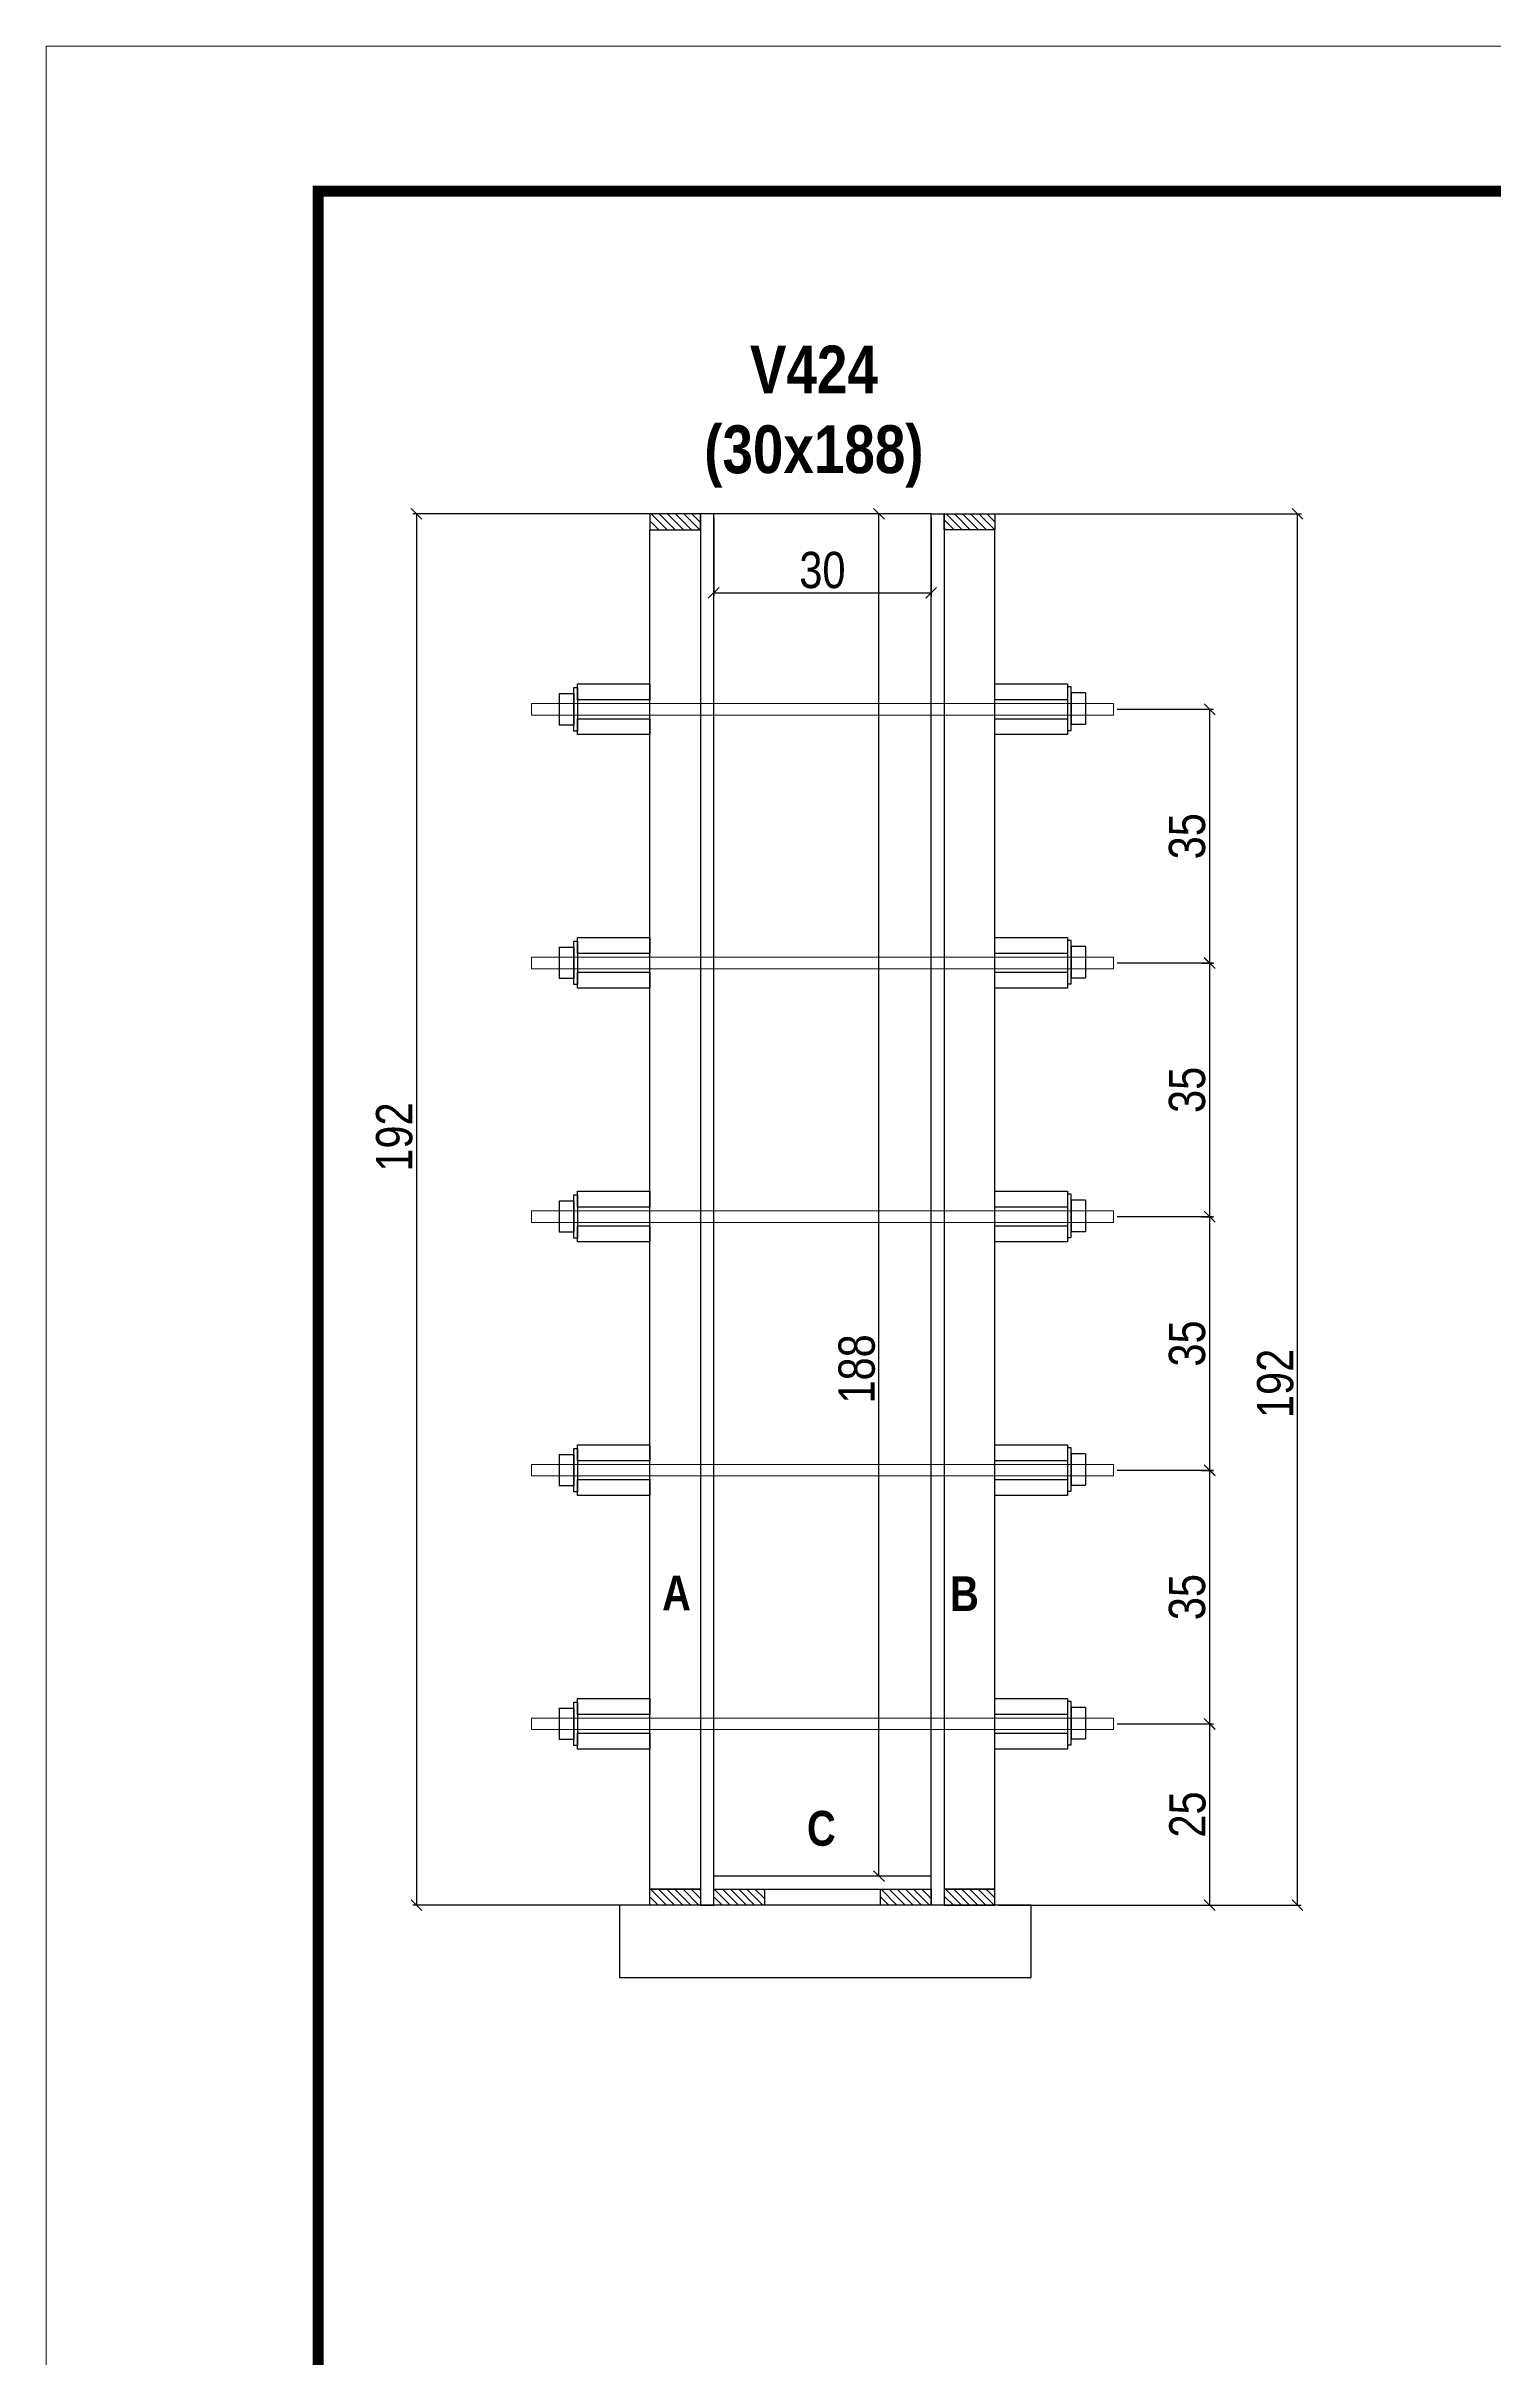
# Model space of a CAD drawing. Extents: x -3394 to 16474, y -5031 to 14397.
# Drawn here: x 4272 to 4672, y 5719 to 6357 of the extents above; entities that cross this region are included whole.
import ezdxf

# ---------------------------------------------------------------- set-up
doc = ezdxf.new("R2010")
doc.units = 0
doc.linetypes.add('DASHED', pattern=[0.75, 0.5, -0.25])
doc.layers.get('0').update_dxf_attribs({"linetype": 'CONTINUOUS'})
doc.layers.get('Defpoints').update_dxf_attribs({"linetype": 'CONTINUOUS'})
for name, color, linetype in [('1HACHURA MADEIRAS', 1, 'CONTINUOUS'), ('barrote', 251, 'CONTINUOUS'), ('COTA', 241, 'CONTINUOUS'), ('detalhes', 4, 'CONTINUOUS'), ('NOMENCLATURA', 7, 'CONTINUOUS'), ('Painéis', 200, 'CONTINUOUS'), ('presilha', 1, 'CONTINUOUS'), ('SARR_2.2x7', 40, 'CONTINUOUS'), ('SARR_3.5x7', 81, 'CONTINUOUS')]:
    doc.layers.add(name, color=color, linetype=linetype)
for name, color, linetype, lineweight in [('CONCRETO', 251, 'CONTINUOUS', 25), ('Folhas', 255, 'CONTINUOUS', 9), ('SARRAFO DE PRESSAO', 251, 'DASHED', 9), ('SCO-___-LAJ', 2, 'CONTINUOUS', 0)]:
    doc.layers.add(name, color=color, linetype=linetype, lineweight=lineweight)
doc.styles.add('COTA TECNICA 2X', font='techl___.ttf', dxfattribs={"height": 10})
doc.styles.add('TECNICA', font='techb___.ttf', dxfattribs={"height": 10})
doc.dimstyles.new('SECAO', dxfattribs={"dimscale": 0.333333, "dimtxt": 5, "dimasz": 9, "dimexe": 3, "dimexo": 3, "dimgap": 3, "dimtad": 1, "dimdec": 1, "dimlfac": 0.5, "dimzin": 12, "dimdsep": 46, "dimtxsty": 'COTA TECNICA 2X', "dimblk1": 'OBLIQUE', "dimblk2": 'OBLIQUE', "dimsah": 1, "dimcen": 0.9, "dimclrd": 4, "dimclre": 4, "dimclrt": 240, "dimadec": 1, "dimazin": 3, "dimtfac": 1, "dimtdec": 1, "dimtmove": 0, "dimatfit": 3, "dimfxl": 1, "dimtolj": 1, "dimtzin": 12, "dimarcsym": 0})

# ---------------------------------------------------------------- blocks, each defined once
blk = doc.blocks.new('9999999999')
at = {"layer": 'Folhas'}
blk.add_lwpolyline([(98138.98, 34190.21), (99623.98, 34190.21), (99623.98, 35240.21), (98138.98, 35240.21)], close=True, dxfattribs=at)
at = {"layer": 'Folhas', "color": 30, "const_width": 3}
blk.add_lwpolyline([(98213.98, 34230.21), (99583.98, 34230.21), (99583.98, 35200.21), (98213.98, 35200.21)], close=True, dxfattribs=at)
blk = doc.blocks.new('_Oblique')
at = {"color": 0, "linetype": 'ByBlock', "lineweight": -2}
blk.add_line((-0.5, -0.5), (0.5, 0.5), dxfattribs=at)
blk = doc.blocks.new('*D1181')
at = {"layer": 'COTA', "color": 4, "lineweight": -2, "transparency": 16777216}
for p, q in [((4520.93, 6227.46), (4618.38, 6227.46)), ((4617.38, 5843.46), (4617.38, 6227.46)), ((4535.93, 5843.46), (4618.38, 5843.46))]:
    blk.add_line(p, q, dxfattribs=at)
at = {"layer": 'Defpoints', "color": 0, "transparency": 16777216}
for p in [(4519.93, 6227.46), (4617.38, 6227.46), (4534.93, 5843.46)]:
    blk.add_point(p, dxfattribs=at)
at = {"layer": 'COTA', "color": 4, "lineweight": -2, "transparency": 16777216, "xscale": 3, "yscale": 3, "zscale": 3}
for p, rotation in [((4617.38, 6227.46), 90), ((4617.38, 5843.46), 270)]:
    blk.add_blockref('_Oblique', p, dxfattribs=dict(at, rotation=rotation))
at = {"layer": 'COTA', "color": 240, "transparency": 16777216, "insert": (4611.3, 5987.46), "char_height": 10, "attachment_point": 5, "rotation": 90, "style": 'COTA TECNICA 2X'}
blk.add_mtext('\\A1;192', dxfattribs=at)
blk = doc.blocks.new('*D1182')
at = {"layer": 'COTA', "color": 4, "lineweight": -2, "transparency": 16777216}
for p, q in [((4451.73, 6227.46), (4373.34, 6227.46)), ((4374.34, 6227.46), (4374.34, 5843.46)), ((4451.73, 5843.46), (4373.34, 5843.46))]:
    blk.add_line(p, q, dxfattribs=at)
at = {"layer": 'Defpoints', "color": 0, "transparency": 16777216}
for p in [(4452.73, 6227.46), (4374.34, 5843.46), (4452.73, 5843.46)]:
    blk.add_point(p, dxfattribs=at)
at = {"layer": 'COTA', "color": 4, "lineweight": -2, "transparency": 16777216, "xscale": 3, "yscale": 3, "zscale": 3}
for p, rotation in [((4374.34, 6227.46), 90), ((4374.34, 5843.46), 270)]:
    blk.add_blockref('_Oblique', p, dxfattribs=dict(at, rotation=rotation))
at = {"layer": 'COTA', "color": 240, "transparency": 16777216, "insert": (4368.25, 6055.46), "char_height": 10, "attachment_point": 5, "rotation": 90, "style": 'COTA TECNICA 2X'}
blk.add_mtext('\\A1;192', dxfattribs=at)
blk = doc.blocks.new('*D1183')
at = {"layer": 'COTA', "color": 4, "lineweight": -2, "transparency": 16777216}
for p, q in [((4567.64, 5893.51), (4594.19, 5893.51)), ((4593.19, 5843.46), (4593.19, 5893.51)), ((4534.93, 5843.46), (4594.19, 5843.46))]:
    blk.add_line(p, q, dxfattribs=at)
at = {"layer": 'Defpoints', "color": 0, "transparency": 16777216}
for p in [(4566.64, 5893.51), (4593.19, 5893.51), (4533.93, 5843.46)]:
    blk.add_point(p, dxfattribs=at)
at = {"layer": 'COTA', "color": 4, "lineweight": -2, "transparency": 16777216, "xscale": 3, "yscale": 3, "zscale": 3}
for p, rotation in [((4593.19, 5893.51), 90), ((4593.19, 5843.46), 270)]:
    blk.add_blockref('_Oblique', p, dxfattribs=dict(at, rotation=rotation))
at = {"layer": 'COTA', "color": 240, "transparency": 16777216, "insert": (4587.08, 5868.48), "char_height": 10, "attachment_point": 5, "rotation": 90, "style": 'COTA TECNICA 2X'}
blk.add_mtext('\\A1;25', dxfattribs=at)
blk = doc.blocks.new('*D1184')
at = {"layer": 'COTA', "color": 4, "lineweight": -2, "transparency": 16777216}
for p, q in [((4567.64, 5963.51), (4594.19, 5963.51)), ((4593.19, 5893.46), (4593.19, 5963.51)), ((4590.88, 5893.46), (4594.19, 5893.46))]:
    blk.add_line(p, q, dxfattribs=at)
at = {"layer": 'Defpoints', "color": 0, "transparency": 16777216}
for p in [(4566.64, 5963.51), (4593.19, 5963.51), (4589.88, 5893.46)]:
    blk.add_point(p, dxfattribs=at)
at = {"layer": 'COTA', "color": 4, "lineweight": -2, "transparency": 16777216, "xscale": 3, "yscale": 3, "zscale": 3}
for p, rotation in [((4593.19, 5963.51), 90), ((4593.19, 5893.46), 270)]:
    blk.add_blockref('_Oblique', p, dxfattribs=dict(at, rotation=rotation))
at = {"layer": 'COTA', "color": 240, "transparency": 16777216, "insert": (4586.97, 5928.48), "char_height": 10, "attachment_point": 5, "rotation": 90, "style": 'COTA TECNICA 2X'}
blk.add_mtext('\\A1;35', dxfattribs=at)
blk = doc.blocks.new('*D1185')
at = {"layer": 'COTA', "color": 4, "lineweight": -2, "transparency": 16777216}
for p, q in [((4456.33, 6226.46), (4456.33, 6204.68)), ((4516.33, 6226.46), (4516.33, 6204.68)), ((4456.33, 6205.68), (4516.33, 6205.68))]:
    blk.add_line(p, q, dxfattribs=at)
at = {"layer": 'Defpoints', "color": 0, "transparency": 16777216}
for p in [(4456.33, 6227.46), (4516.33, 6227.46), (4516.33, 6205.68)]:
    blk.add_point(p, dxfattribs=at)
at = {"layer": 'COTA', "color": 4, "lineweight": -2, "transparency": 16777216, "xscale": 3, "yscale": 3, "zscale": 3, "rotation": 180}
blk.add_blockref('_Oblique', (4456.33, 6205.68), dxfattribs=at)
at = {"layer": 'COTA', "color": 4, "lineweight": -2, "transparency": 16777216, "xscale": 3, "yscale": 3, "zscale": 3}
blk.add_blockref('_Oblique', (4516.33, 6205.68), dxfattribs=at)
at = {"layer": 'COTA', "color": 240, "transparency": 16777216, "insert": (4486.33, 6211.9), "char_height": 10, "attachment_point": 5, "style": 'COTA TECNICA 2X'}
blk.add_mtext('\\A1;30', dxfattribs=at)
blk = doc.blocks.new('*D1186')
at = {"layer": 'COTA', "color": 4, "lineweight": -2, "transparency": 16777216}
for p, q in [((4567.64, 6033.51), (4594.19, 6033.51)), ((4593.19, 5963.46), (4593.19, 6033.51)), ((4590.88, 5963.46), (4594.19, 5963.46))]:
    blk.add_line(p, q, dxfattribs=at)
at = {"layer": 'Defpoints', "color": 0, "transparency": 16777216}
for p in [(4566.64, 6033.51), (4593.19, 6033.51), (4589.88, 5963.46)]:
    blk.add_point(p, dxfattribs=at)
at = {"layer": 'COTA', "color": 4, "lineweight": -2, "transparency": 16777216, "xscale": 3, "yscale": 3, "zscale": 3}
for p, rotation in [((4593.19, 6033.51), 90), ((4593.19, 5963.46), 270)]:
    blk.add_blockref('_Oblique', p, dxfattribs=dict(at, rotation=rotation))
at = {"layer": 'COTA', "color": 240, "transparency": 16777216, "insert": (4586.97, 5998.48), "char_height": 10, "attachment_point": 5, "rotation": 90, "style": 'COTA TECNICA 2X'}
blk.add_mtext('\\A1;35', dxfattribs=at)
blk = doc.blocks.new('*D1187')
at = {"layer": 'COTA', "color": 4, "lineweight": -2, "transparency": 16777216}
for p, q in [((4567.64, 6103.51), (4594.19, 6103.51)), ((4593.19, 6033.46), (4593.19, 6103.51)), ((4590.88, 6033.46), (4594.19, 6033.46))]:
    blk.add_line(p, q, dxfattribs=at)
at = {"layer": 'Defpoints', "color": 0, "transparency": 16777216}
for p in [(4566.64, 6103.51), (4593.19, 6103.51), (4589.88, 6033.46)]:
    blk.add_point(p, dxfattribs=at)
at = {"layer": 'COTA', "color": 4, "lineweight": -2, "transparency": 16777216, "xscale": 3, "yscale": 3, "zscale": 3}
for p, rotation in [((4593.19, 6103.51), 90), ((4593.19, 6033.46), 270)]:
    blk.add_blockref('_Oblique', p, dxfattribs=dict(at, rotation=rotation))
at = {"layer": 'COTA', "color": 240, "transparency": 16777216, "insert": (4586.97, 6068.48), "char_height": 10, "attachment_point": 5, "rotation": 90, "style": 'COTA TECNICA 2X'}
blk.add_mtext('\\A1;35', dxfattribs=at)
blk = doc.blocks.new('*D1180')
at = {"layer": 'COTA', "color": 4, "lineweight": -2, "transparency": 16777216}
for p, q in [((4515.33, 6227.46), (4500.93, 6227.46)), ((4501.93, 5851.46), (4501.93, 6227.46)), ((4515.33, 5851.46), (4500.93, 5851.46))]:
    blk.add_line(p, q, dxfattribs=at)
at = {"layer": 'Defpoints', "color": 0, "transparency": 16777216}
for p in [(4501.93, 6227.46), (4516.33, 6227.46), (4516.33, 5851.46)]:
    blk.add_point(p, dxfattribs=at)
at = {"layer": 'COTA', "color": 4, "lineweight": -2, "transparency": 16777216, "xscale": 3, "yscale": 3, "zscale": 3}
for p, rotation in [((4501.93, 6227.46), 90), ((4501.93, 5851.46), 270)]:
    blk.add_blockref('_Oblique', p, dxfattribs=dict(at, rotation=rotation))
at = {"layer": 'COTA', "color": 240, "transparency": 16777216, "insert": (4495.83, 5991.46), "char_height": 10, "attachment_point": 5, "rotation": 90, "style": 'COTA TECNICA 2X'}
blk.add_mtext('\\A1;188', dxfattribs=at)
blk = doc.blocks.new('*D1188')
at = {"layer": 'COTA', "color": 4, "lineweight": -2, "transparency": 16777216}
for p, q in [((4567.64, 6173.51), (4594.19, 6173.51)), ((4593.19, 6103.46), (4593.19, 6173.51)), ((4590.88, 6103.46), (4594.19, 6103.46))]:
    blk.add_line(p, q, dxfattribs=at)
at = {"layer": 'Defpoints', "color": 0, "transparency": 16777216}
for p in [(4566.64, 6173.51), (4593.19, 6173.51), (4589.88, 6103.46)]:
    blk.add_point(p, dxfattribs=at)
at = {"layer": 'COTA', "color": 4, "lineweight": -2, "transparency": 16777216, "xscale": 3, "yscale": 3, "zscale": 3}
for p, rotation in [((4593.19, 6173.51), 90), ((4593.19, 6103.46), 270)]:
    blk.add_blockref('_Oblique', p, dxfattribs=dict(at, rotation=rotation))
at = {"layer": 'COTA', "color": 240, "transparency": 16777216, "insert": (4586.97, 6138.48), "char_height": 10, "attachment_point": 5, "rotation": 90, "style": 'COTA TECNICA 2X'}
blk.add_mtext('\\A1;35', dxfattribs=at)

msp = doc.modelspace()

# ---------------------------------------------------------------- hatches: boundary and pattern name
at = {"layer": 'SARR_2.2x7'}
h = msp.add_hatch(dxfattribs=at)
h.set_pattern_fill('ANSI31', color=256, scale=0.5, angle=90)
h.set_pattern_definition([(135, (38254.1261, -117289.1088), (-1.122532015, -1.122532015), [])])
h.paths.add_polyline_path([(4438.73, 6227.46), (4438.73, 6223.06), (4452.73, 6223.06), (4452.73, 6227.46)])
h = msp.add_hatch(dxfattribs=at)
h.set_pattern_fill('ANSI31', color=256, scale=0.5, angle=90)
h.set_pattern_definition([(135, (38286.1261, -117289.1088), (-1.122532015, -1.122532015), [])])
h.paths.add_polyline_path([(4519.93, 6227.46), (4519.93, 6223.06), (4533.93, 6223.06), (4533.93, 6227.46)])
h = msp.add_hatch(dxfattribs=at)
h.set_pattern_fill('ANSI31', color=256, scale=0.5, angle=90)
h.set_pattern_definition([(135, (38254.1261, -117300.7088), (-1.122532015, -1.122532015), [])])
h.paths.add_polyline_path([(4452.73, 5843.46), (4452.73, 5847.86), (4438.73, 5847.86), (4438.73, 5843.46)])
h = msp.add_hatch(dxfattribs=at)
h.set_pattern_fill('ANSI31', color=256, scale=0.5, angle=90)
h.set_pattern_definition([(135, (38271.7261, -117300.7088), (-1.122532015, -1.122532015), [])])
h.paths.add_polyline_path([(4470.33, 5843.46), (4470.33, 5847.86), (4456.33, 5847.86), (4456.33, 5843.46)])
h = msp.add_hatch(dxfattribs=at)
h.set_pattern_fill('ANSI31', color=256, scale=0.5, angle=90)
h.set_pattern_definition([(135, (38317.7261, -117300.7088), (-1.122532015, -1.122532015), [])])
h.paths.add_polyline_path([(4516.33, 5843.46), (4516.33, 5847.86), (4502.33, 5847.86), (4502.33, 5843.46)])
h = msp.add_hatch(dxfattribs=at)
h.set_pattern_fill('ANSI31', color=256, scale=0.5, angle=90)
h.set_pattern_definition([(135, (38286.1261, -117300.7088), (-1.122532015, -1.122532015), [])])
h.paths.add_polyline_path([(4533.93, 5843.46), (4533.93, 5847.86), (4519.93, 5847.86), (4519.93, 5843.46)])

# ---------------------------------------------------------------- linework, layer by layer
at = {"layer": '1HACHURA MADEIRAS', "elevation": 0}
for points in [[(4418.73, 6180.52), (4438.73, 6180.52), (4438.73, 6176.12), (4418.73, 6176.12)], [(4533.93, 6180.52), (4553.93, 6180.52), (4553.93, 6176.12), (4533.93, 6176.12)], [(4418.73, 6170.92), (4438.73, 6170.92), (4438.73, 6166.52), (4418.73, 6166.52)], [(4533.93, 6170.92), (4553.93, 6170.92), (4553.93, 6166.52), (4533.93, 6166.52)], [(4418.73, 6110.52), (4438.73, 6110.52), (4438.73, 6106.12), (4418.73, 6106.12)], [(4533.93, 6110.52), (4553.93, 6110.52), (4553.93, 6106.12), (4533.93, 6106.12)], [(4418.73, 6100.92), (4438.73, 6100.92), (4438.73, 6096.52), (4418.73, 6096.52)], [(4533.93, 6100.92), (4553.93, 6100.92), (4553.93, 6096.52), (4533.93, 6096.52)], [(4418.73, 6040.52), (4438.73, 6040.52), (4438.73, 6036.12), (4418.73, 6036.12)], [(4533.93, 6040.52), (4553.93, 6040.52), (4553.93, 6036.12), (4533.93, 6036.12)], [(4418.73, 6030.92), (4438.73, 6030.92), (4438.73, 6026.52), (4418.73, 6026.52)], [(4533.93, 6030.92), (4553.93, 6030.92), (4553.93, 6026.52), (4533.93, 6026.52)], [(4418.73, 5970.52), (4438.73, 5970.52), (4438.73, 5966.12), (4418.73, 5966.12)], [(4533.93, 5970.52), (4553.93, 5970.52), (4553.93, 5966.12), (4533.93, 5966.12)], [(4418.73, 5960.92), (4438.73, 5960.92), (4438.73, 5956.52), (4418.73, 5956.52)], [(4533.93, 5960.92), (4553.93, 5960.92), (4553.93, 5956.52), (4533.93, 5956.52)], [(4418.73, 5900.52), (4438.73, 5900.52), (4438.73, 5896.12), (4418.73, 5896.12)], [(4533.93, 5900.52), (4553.93, 5900.52), (4553.93, 5896.12), (4533.93, 5896.12)], [(4418.73, 5890.92), (4438.73, 5890.92), (4438.73, 5886.52), (4418.73, 5886.52)], [(4533.93, 5890.92), (4553.93, 5890.92), (4553.93, 5886.52), (4533.93, 5886.52)]]:
    msp.add_lwpolyline(points, close=True, dxfattribs=at)
at = {"layer": 'barrote', "elevation": 0}
msp.add_lwpolyline([(4430.36, 5823.46), (4543.95, 5823.46), (4543.95, 5843.46), (4430.36, 5843.46)], close=True, dxfattribs=at)
at = {"layer": 'CONCRETO', "linetype": 'Continuous'}
msp.add_line((4516.33, 6227.46), (4456.33, 6227.46), dxfattribs=at)
at = {"layer": 'Painéis', "linetype": 'Continuous'}
msp.add_line((4456.33, 5843.46), (4456.33, 5847.46), dxfattribs=at)
at = {"layer": 'Painéis', "linetype": 'Continuous', "elevation": 0}
for points in [[(4452.73, 6227.46), (4452.73, 5843.46), (4456.33, 5843.46), (4456.33, 6227.46)], [(4519.93, 6227.46), (4519.93, 5843.46), (4516.33, 5843.46), (4516.33, 6227.46)]]:
    msp.add_lwpolyline(points, close=True, dxfattribs=at)
at = {"layer": 'Painéis', "linetype": 'Continuous'}
msp.add_lwpolyline([(4456.33, 5847.86), (4516.33, 5847.86), (4516.33, 5851.46), (4456.33, 5851.46)], dxfattribs=at)
at = {"layer": 'presilha'}
for p, q in [((4413.73, 6177.85), (4417.73, 6177.85)), ((4413.73, 6177.85), (4413.73, 6169.18)), ((4417.73, 6179.52), (4418.73, 6179.52)), ((4417.73, 6167.52), (4417.73, 6179.52)), ((4417.73, 6177.85), (4417.73, 6169.18)), ((4418.73, 6179.52), (4418.73, 6167.52)), ((4554.93, 6179.71), (4553.93, 6179.71)), ((4553.93, 6179.71), (4553.93, 6167.71)), ((4554.93, 6167.71), (4554.93, 6179.71)), ((4558.93, 6178.04), (4554.93, 6178.04)), ((4554.93, 6178.04), (4554.93, 6169.37)), ((4558.93, 6178.04), (4558.93, 6169.37)), ((4554.93, 6169.37), (4558.93, 6169.37)), ((4417.73, 6169.18), (4413.73, 6169.18)), ((4418.73, 6167.52), (4417.73, 6167.52)), ((4553.93, 6167.71), (4554.93, 6167.71)), ((4413.73, 6107.85), (4417.73, 6107.85)), ((4413.73, 6107.85), (4413.73, 6099.18)), ((4417.73, 6109.52), (4418.73, 6109.52)), ((4417.73, 6097.52), (4417.73, 6109.52)), ((4417.73, 6107.85), (4417.73, 6099.18)), ((4418.73, 6109.52), (4418.73, 6097.52)), ((4554.93, 6109.71), (4553.93, 6109.71)), ((4553.93, 6109.71), (4553.93, 6097.71)), ((4554.93, 6097.71), (4554.93, 6109.71)), ((4558.93, 6108.04), (4554.93, 6108.04)), ((4554.93, 6108.04), (4554.93, 6099.37)), ((4558.93, 6108.04), (4558.93, 6099.37)), ((4554.93, 6099.37), (4558.93, 6099.37)), ((4417.73, 6099.18), (4413.73, 6099.18)), ((4418.73, 6097.52), (4417.73, 6097.52)), ((4553.93, 6097.71), (4554.93, 6097.71)), ((4413.73, 6037.85), (4417.73, 6037.85)), ((4413.73, 6037.85), (4413.73, 6029.18)), ((4417.73, 6039.52), (4418.73, 6039.52)), ((4417.73, 6027.52), (4417.73, 6039.52)), ((4417.73, 6037.85), (4417.73, 6029.18)), ((4418.73, 6039.52), (4418.73, 6027.52)), ((4554.93, 6039.71), (4553.93, 6039.71)), ((4553.93, 6039.71), (4553.93, 6027.71)), ((4554.93, 6027.71), (4554.93, 6039.71)), ((4558.93, 6038.04), (4554.93, 6038.04)), ((4554.93, 6038.04), (4554.93, 6029.37)), ((4558.93, 6038.04), (4558.93, 6029.37)), ((4417.73, 6029.18), (4413.73, 6029.18)), ((4554.93, 6029.37), (4558.93, 6029.37)), ((4418.73, 6027.52), (4417.73, 6027.52)), ((4553.93, 6027.71), (4554.93, 6027.71)), ((4413.73, 5967.85), (4417.73, 5967.85)), ((4413.73, 5967.85), (4413.73, 5959.18)), ((4417.73, 5969.52), (4418.73, 5969.52)), ((4417.73, 5957.52), (4417.73, 5969.52)), ((4417.73, 5967.85), (4417.73, 5959.18)), ((4418.73, 5969.52), (4418.73, 5957.52)), ((4554.93, 5969.71), (4553.93, 5969.71)), ((4553.93, 5969.71), (4553.93, 5957.71)), ((4554.93, 5957.71), (4554.93, 5969.71)), ((4558.93, 5968.04), (4554.93, 5968.04)), ((4554.93, 5968.04), (4554.93, 5959.37)), ((4558.93, 5968.04), (4558.93, 5959.37)), ((4417.73, 5959.18), (4413.73, 5959.18)), ((4554.93, 5959.37), (4558.93, 5959.37)), ((4418.73, 5957.52), (4417.73, 5957.52)), ((4553.93, 5957.71), (4554.93, 5957.71)), ((4413.73, 5897.85), (4417.73, 5897.85)), ((4413.73, 5897.85), (4413.73, 5889.18)), ((4417.73, 5899.52), (4418.73, 5899.52)), ((4417.73, 5887.52), (4417.73, 5899.52)), ((4417.73, 5897.85), (4417.73, 5889.18)), ((4418.73, 5899.52), (4418.73, 5887.52)), ((4554.93, 5899.71), (4553.93, 5899.71)), ((4553.93, 5899.71), (4553.93, 5887.71)), ((4554.93, 5887.71), (4554.93, 5899.71)), ((4558.93, 5898.04), (4554.93, 5898.04)), ((4554.93, 5898.04), (4554.93, 5889.37)), ((4558.93, 5898.04), (4558.93, 5889.37)), ((4417.73, 5889.18), (4413.73, 5889.18)), ((4554.93, 5889.37), (4558.93, 5889.37)), ((4418.73, 5887.52), (4417.73, 5887.52)), ((4553.93, 5887.71), (4554.93, 5887.71))]:
    msp.add_line(p, q, dxfattribs=at)
at = {"layer": 'SARR_2.2x7', "elevation": 0}
for points in [[(4452.73, 6227.46), (4438.73, 6227.46), (4438.73, 6223.06), (4452.73, 6223.06)], [(4519.93, 6227.46), (4533.93, 6227.46), (4533.93, 6223.06), (4519.93, 6223.06)], [(4452.73, 5843.46), (4438.73, 5843.46), (4438.73, 5847.86), (4452.73, 5847.86)], [(4470.33, 5843.46), (4456.33, 5843.46), (4456.33, 5847.86), (4470.33, 5847.86)], [(4519.93, 5843.46), (4533.93, 5843.46), (4533.93, 5847.86), (4519.93, 5847.86)]]:
    msp.add_lwpolyline(points, close=True, dxfattribs=at)
at = {"layer": 'SARR_2.2x7'}
msp.add_lwpolyline([(4516.33, 5843.46), (4502.33, 5843.46), (4502.33, 5847.86), (4516.33, 5847.86)], close=True, dxfattribs=at)
at = {"layer": 'SARR_3.5x7', "elevation": 0}
for points in [[(4438.73, 6223.06), (4452.73, 6223.06), (4452.73, 5847.86), (4438.73, 5847.86)], [(4533.93, 6223.06), (4519.93, 6223.06), (4519.93, 5847.86), (4533.93, 5847.86)]]:
    msp.add_lwpolyline(points, close=True, dxfattribs=at)
at = {"layer": 'SCO-___-LAJ', "color": 1, "elevation": 0}
for points in [[(4566.64, 6175.11), (4406.03, 6175.11), (4406.03, 6171.91), (4566.64, 6171.91)], [(4566.64, 6105.11), (4406.03, 6105.11), (4406.03, 6101.91), (4566.64, 6101.91)], [(4566.64, 6035.11), (4406.03, 6035.11), (4406.03, 6031.91), (4566.64, 6031.91)], [(4566.64, 5965.11), (4406.03, 5965.11), (4406.03, 5961.91), (4566.64, 5961.91)], [(4566.64, 5895.11), (4406.03, 5895.11), (4406.03, 5891.91), (4566.64, 5891.91)]]:
    msp.add_lwpolyline(points, close=True, dxfattribs=at)

# ---------------------------------------------------------------- block references
at = {"layer": 'SARRAFO DE PRESSAO', "color": 6, "linetype": 'ByBlock'}
msp.add_blockref('9999999999', (-93866.77, -28883.68), dxfattribs=at)

# ---------------------------------------------------------------- texts
at = {"layer": 'detalhes', "style": 'TECNICA'}
for s, p in [('A', (4442.11, 5924.82)), ('B', (4521.55, 5924.61)), ('C', (4482.07, 5859.86))]:
    msp.add_text(s, height=9.6, dxfattribs=at).set_placement(p)
at = {"layer": 'NOMENCLATURA', "insert": (4483.98, 6273.9), "char_height": 13.2, "attachment_point": 2, "style": 'TECNICA'}
msp.add_mtext_dynamic_manual_height_columns('V424\\P(30x188)', width=300.2766, gutter_width=1, heights=[0], dxfattribs=at)

# ---------------------------------------------------------------- dimensions: what is measured, and where the dimension line sits
at = {"layer": 'COTA'}
for base, p1, p2, picture, middle in [((4374.34, 5843.46), (4452.73, 6227.46), (4452.73, 5843.46), '*D1182', (4374.34, 6055.46)), ((4501.93, 6227.46), (4516.33, 5851.46), (4516.33, 6227.46), '*D1180', (4501.93, 5991.46)), ((4617.38, 6227.46), (4534.93, 5843.46), (4519.93, 6227.46), '*D1181', (4617.38, 5987.46))]:
    dim = msp.add_linear_dim(base=base, p1=p1, p2=p2, angle=90, dimstyle='SECAO', dxfattribs=at)
    dim.commit()
    dim.dimension.update_dxf_attribs({"geometry": picture, "text_midpoint": middle, "dimtype": 160})
dim = msp.add_linear_dim(base=(4516.33, 6205.68), p1=(4456.33, 6227.46), p2=(4516.33, 6227.46), dimstyle='SECAO', dxfattribs=at)
dim.commit()
dim.dimension.update_dxf_attribs({"geometry": '*D1185', "text_midpoint": (4486.33, 6211.9)})
for base, p1, p2, picture, middle in [((4593.19, 6173.51), (4589.88, 6103.46), (4566.64, 6173.51), '*D1188', (4586.97, 6138.48)), ((4593.19, 6103.51), (4589.88, 6033.46), (4566.64, 6103.51), '*D1187', (4586.97, 6068.48)), ((4593.19, 6033.51), (4589.88, 5963.46), (4566.64, 6033.51), '*D1186', (4586.97, 5998.48)), ((4593.19, 5963.51), (4589.88, 5893.46), (4566.64, 5963.51), '*D1184', (4586.97, 5928.48)), ((4593.19, 5893.51), (4533.93, 5843.46), (4566.64, 5893.51), '*D1183', (4587.08, 5868.48))]:
    dim = msp.add_linear_dim(base=base, p1=p1, p2=p2, angle=90, dimstyle='SECAO', dxfattribs=at)
    dim.commit()
    dim.dimension.update_dxf_attribs({"geometry": picture, "text_midpoint": middle})

doc.saveas('drawing.dxf')
